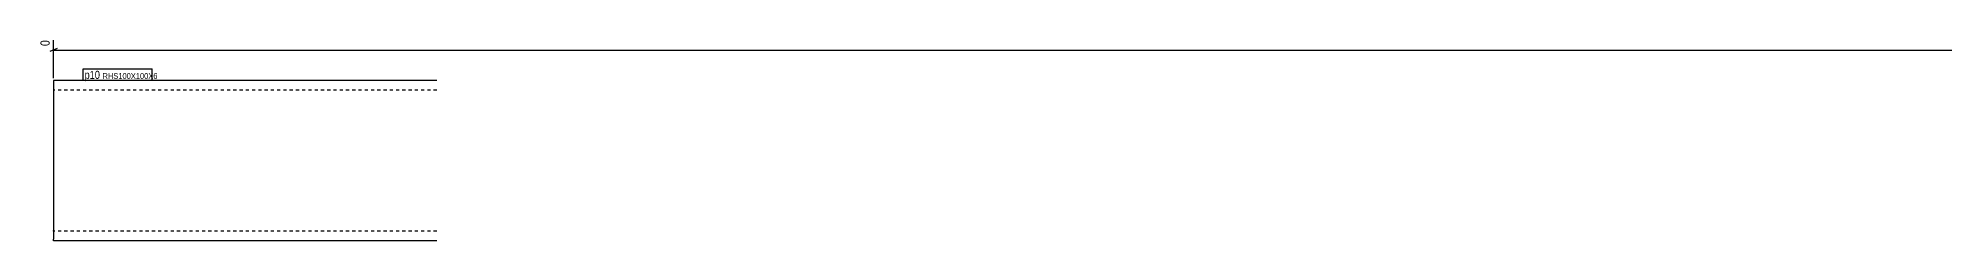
# Model space of a CAD drawing. Header units: millimetres. Extents: x 3 to 10270, y 4 to 153.
# Drawn here: x 3 to 1197, y 15 to 142 of the extents above; entities that cross this region are included whole.
import ezdxf

# ---------------------------------------------------------------- set-up
doc = ezdxf.new("R2010")
doc.units = ezdxf.units.MM
doc.linetypes.add('DXK_LINE_DOT2', pattern=[3.9198, 1.9599, -1.9599])
for name, color, linetype in [('MÅLSÆTNING', 7, 'Continuous'), ('STÅL', 7, 'Continuous'), ('TEKST', 7, 'Continuous')]:
    doc.layers.add(name, color=color, linetype=linetype)
doc.styles.add('Arial Narrow', font='ARIALN.TTF', dxfattribs={"height": 0.2})

msp = doc.modelspace()

# ---------------------------------------------------------------- linework, layer by layer
at = {"layer": 'MÅLSÆTNING', "color": 7, "linetype": 'Continuous'}
for p, q in [((15.2, 135.1), (10.7, 133.3)), ((12.9, 116.7), (12.9, 140.4)), ((12.9, 134.2), (2325.4, 134.2))]:
    msp.add_line(p, q, dxfattribs=at)
at = {"layer": 'STÅL', "color": 2, "linetype": 'Continuous'}
for p, q in [((252.9, 115.2), (12.9, 115.2)), ((12.9, 115.2), (12.9, 16.1)), ((12.9, 15.2), (12.9, 16.1)), ((252.9, 15.2), (12.9, 15.2))]:
    msp.add_line(p, q, dxfattribs=at)
at = {"layer": 'STÅL', "color": 7, "linetype": 'DXK_LINE_DOT2'}
for p, q in [((252.9, 109.2), (12.9, 109.2)), ((12.9, 21.2), (12.9, 21.6)), ((252.9, 21.2), (12.9, 21.2))]:
    msp.add_line(p, q, dxfattribs=at)

# ---------------------------------------------------------------- next in the draw order: wipeouts: each hides what was drawn before it
at = {"color": 0, "linetype": 'Continuous'}
msp.add_wipeout([(11.7, 141.6), (3.3, 141.6), (3.3, 135.5), (11.7, 135.5)], dxfattribs=at).dxf.layer = 'MÅLSÆTNING'
at = {"color": 0}
msp.add_wipeout([(42, 116.2), (42, 121.5), (32.4, 121.5), (32.4, 116.2)], dxfattribs=at).dxf.layer = 'TEKST'

# ---------------------------------------------------------------- next in the draw order: texts
at = {"layer": 'MÅLSÆTNING', "color": 3, "linetype": 'Continuous', "style": 'Arial Narrow'}
msp.add_text('0', height=5.73, rotation=90.0002, dxfattribs=at).set_placement((10.5, 136.7))

# ---------------------------------------------------------------- next in the draw order: wipeouts: each hides what was drawn before it
at = {"color": 0}
msp.add_wipeout([(42, 116.2), (42, 121.5), (32.4, 121.5), (32.4, 116.2)], dxfattribs=at).dxf.layer = 'TEKST'

# ---------------------------------------------------------------- next in the draw order: linework, layer by layer
at = {"layer": 'TEKST', "color": 7, "linetype": 'Continuous'}
msp.add_line((31.5, 115.3), (31.5, 122.4), dxfattribs=at)

# ---------------------------------------------------------------- next in the draw order: wipeouts: each hides what was drawn before it
at = {"color": 0}
msp.add_wipeout([(73.7, 116.2), (73.7, 120), (43.6, 120), (43.6, 116.2)], dxfattribs=at).dxf.layer = 'TEKST'

# ---------------------------------------------------------------- next in the draw order: wipeouts: each hides what was drawn before it
msp.add_wipeout([(73.7, 116.2), (73.7, 120), (43.6, 120), (43.6, 116.2)], dxfattribs=at).dxf.layer = 'TEKST'

# ---------------------------------------------------------------- next in the draw order: linework, layer by layer
at = {"layer": 'TEKST', "color": 7, "linetype": 'Continuous'}
for p, q in [((31.5, 122.4), (74.6, 122.4)), ((74.6, 115.3), (74.6, 122.4)), ((31.5, 115.3), (74.6, 115.3))]:
    msp.add_line(p, q, dxfattribs=at)

# ---------------------------------------------------------------- next in the draw order: texts
at = {"layer": 'TEKST', "color": 3, "style": 'Arial Narrow'}
for s, height, p in [('p10', 5.01, (32.4, 116.2)), ('RHS100X100X6', 3.579, (43.6, 116.2))]:
    msp.add_text(s, height=height, dxfattribs=at).set_placement(p)

doc.saveas('drawing.dxf')
